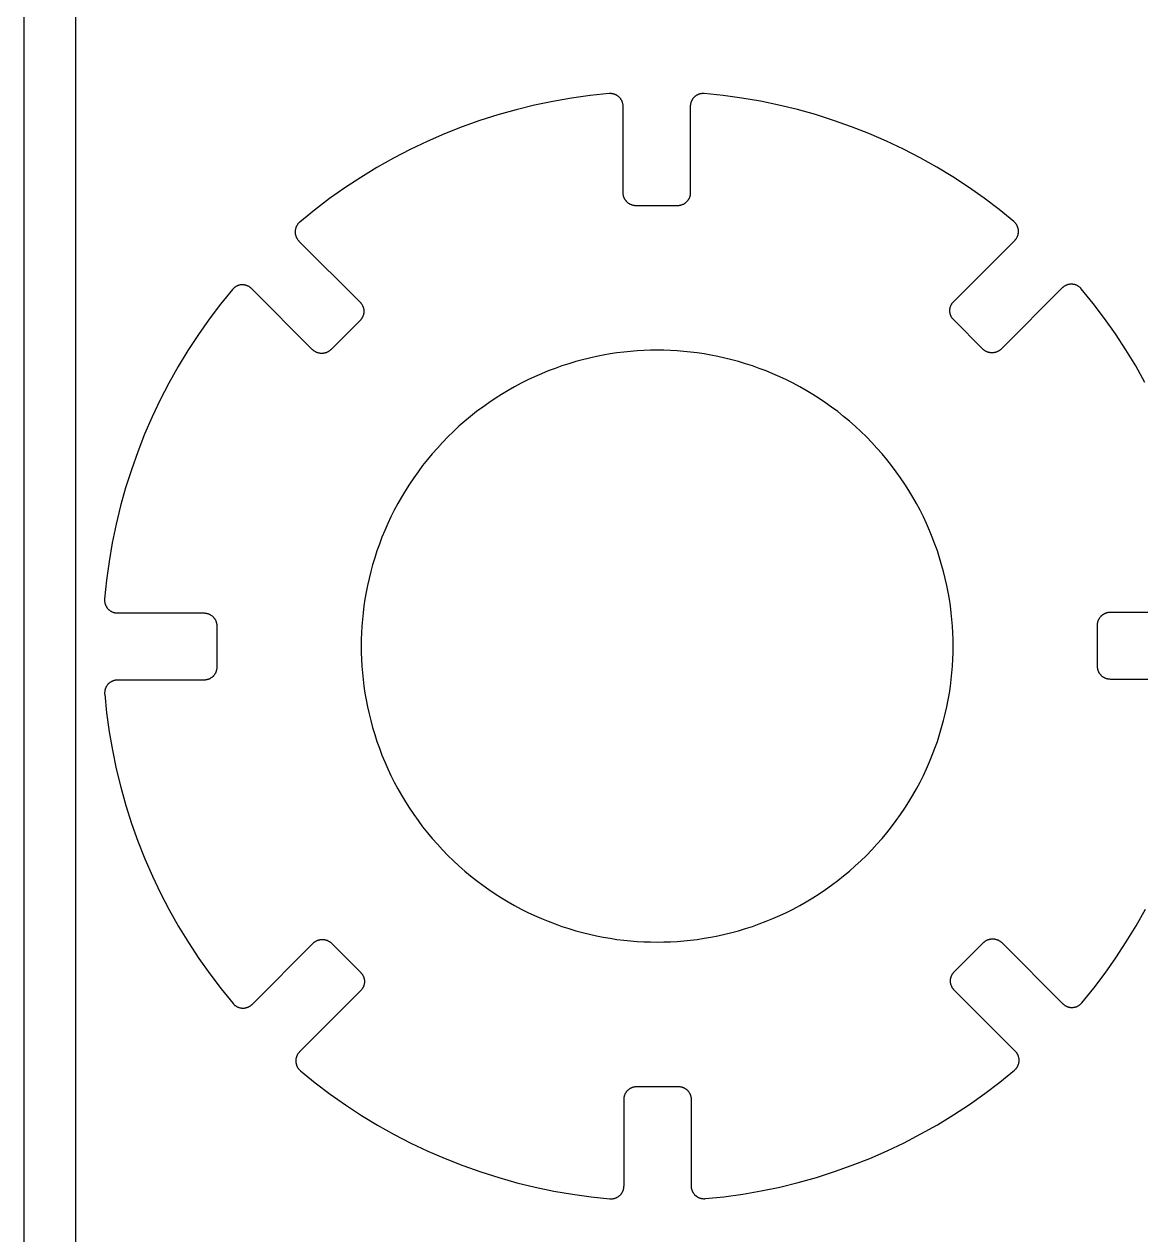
# Model space of a CAD drawing. Header units: millimetres. Extents: x -13379 to -9942, y 7 to 1157.
# Drawn here: x -12042 to -11869.1, y 310.8 to 498.3 of the extents above; entities that cross this region are included whole.
import ezdxf

# ---------------------------------------------------------------- set-up
doc = ezdxf.new("R2010")
doc.units = ezdxf.units.MM
doc.header["$MEASUREMENT"] = 0
doc.layers.add('CIRCULO GRANDE 1', color=7, linetype='Continuous')
doc.layers.add('TABLERO GONZALO', color=1, linetype='Continuous')

msp = doc.modelspace()

# ---------------------------------------------------------------- linework, layer by layer
at = {"layer": 'CIRCULO GRANDE 1'}
for points in [[(-11868.43, 442.87), (-11869.87, 445.42), (-11871.39, 447.92), (-11872.99, 450.37), (-11874.68, 452.76), (-11876.45, 455.09), (-11878.3, 457.36), (-11878.35, 457.42), (-11878.39, 457.47), (-11878.44, 457.52), (-11878.49, 457.56), (-11878.55, 457.61), (-11878.6, 457.65), (-11878.65, 457.69), (-11878.71, 457.73), (-11878.77, 457.77), (-11878.83, 457.81), (-11878.89, 457.84), (-11878.95, 457.87), (-11879.01, 457.9), (-11879.08, 457.93), (-11879.14, 457.95), (-11879.2, 457.98), (-11879.27, 458), (-11879.34, 458.01), (-11879.4, 458.03), (-11879.47, 458.04), (-11879.54, 458.05), (-11879.61, 458.06), (-11879.68, 458.07), (-11879.75, 458.07), (-11879.81, 458.08), (-11879.88, 458.08), (-11879.95, 458.07), (-11880.02, 458.07), (-11880.09, 458.06), (-11880.16, 458.05), (-11880.23, 458.04), (-11880.29, 458.02), (-11880.36, 458), (-11880.43, 457.99), (-11880.49, 457.96), (-11880.56, 457.94), (-11880.62, 457.91), (-11880.68, 457.88), (-11880.75, 457.85), (-11880.81, 457.82), (-11880.87, 457.79), (-11880.92, 457.75), (-11880.98, 457.71), (-11881.04, 457.67), (-11881.09, 457.63), (-11881.14, 457.58), (-11881.2, 457.54), (-11881.25, 457.49), (-11890.71, 448.02), (-11890.76, 447.98), (-11890.81, 447.93), (-11890.86, 447.89), (-11890.92, 447.84), (-11890.97, 447.8), (-11891.03, 447.77), (-11891.09, 447.73), (-11891.15, 447.7), (-11891.21, 447.66), (-11891.27, 447.63), (-11891.33, 447.6), (-11891.39, 447.58), (-11891.46, 447.55), (-11891.52, 447.53), (-11891.59, 447.51), (-11891.65, 447.5), (-11891.72, 447.48), (-11891.79, 447.47), (-11891.85, 447.46), (-11891.92, 447.45), (-11891.99, 447.44), (-11892.06, 447.44), (-11892.13, 447.44), (-11892.19, 447.44), (-11892.26, 447.44), (-11892.33, 447.45), (-11892.4, 447.46), (-11892.47, 447.47), (-11892.53, 447.48), (-11892.6, 447.5), (-11892.66, 447.51), (-11892.73, 447.53), (-11892.8, 447.55), (-11892.86, 447.58), (-11892.92, 447.6), (-11892.98, 447.63), (-11893.05, 447.66), (-11893.11, 447.7), (-11893.16, 447.73), (-11893.22, 447.77), (-11893.28, 447.8), (-11893.33, 447.84), (-11893.39, 447.89), (-11893.44, 447.93), (-11893.49, 447.98), (-11893.54, 448.02), (-11898.06, 452.55), (-11898.11, 452.6), (-11898.16, 452.65), (-11898.2, 452.7), (-11898.24, 452.76), (-11898.28, 452.81), (-11898.32, 452.87), (-11898.36, 452.92), (-11898.39, 452.98), (-11898.43, 453.04), (-11898.46, 453.1), (-11898.49, 453.17), (-11898.51, 453.23), (-11898.54, 453.29), (-11898.56, 453.36), (-11898.58, 453.42), (-11898.59, 453.49), (-11898.61, 453.56), (-11898.62, 453.62), (-11898.63, 453.69), (-11898.64, 453.76), (-11898.65, 453.83), (-11898.65, 453.9), (-11898.65, 453.96), (-11898.65, 454.03), (-11898.65, 454.1), (-11898.64, 454.17), (-11898.63, 454.24), (-11898.62, 454.3), (-11898.61, 454.37), (-11898.59, 454.44), (-11898.58, 454.5), (-11898.56, 454.57), (-11898.54, 454.63), (-11898.51, 454.7), (-11898.49, 454.76), (-11898.46, 454.82), (-11898.43, 454.88), (-11898.39, 454.94), (-11898.36, 455), (-11898.32, 455.06), (-11898.28, 455.12), (-11898.24, 455.17), (-11898.2, 455.23), (-11898.16, 455.28), (-11898.11, 455.33), (-11898.06, 455.38), (-11888.61, 464.84), (-11888.56, 464.89), (-11888.51, 464.94), (-11888.47, 464.99), (-11888.43, 465.04), (-11888.38, 465.1), (-11888.35, 465.16), (-11888.31, 465.22), (-11888.27, 465.28), (-11888.24, 465.34), (-11888.21, 465.4), (-11888.18, 465.46), (-11888.16, 465.53), (-11888.13, 465.59), (-11888.11, 465.66), (-11888.09, 465.72), (-11888.08, 465.79), (-11888.06, 465.86), (-11888.05, 465.92), (-11888.04, 465.99), (-11888.03, 466.06), (-11888.02, 466.13), (-11888.02, 466.2), (-11888.02, 466.27), (-11888.02, 466.34), (-11888.03, 466.41), (-11888.03, 466.47), (-11888.04, 466.54), (-11888.05, 466.61), (-11888.07, 466.68), (-11888.08, 466.75), (-11888.1, 466.81), (-11888.12, 466.88), (-11888.15, 466.94), (-11888.17, 467.01), (-11888.2, 467.07), (-11888.23, 467.13), (-11888.26, 467.2), (-11888.29, 467.26), (-11888.33, 467.32), (-11888.37, 467.37), (-11888.41, 467.43), (-11888.45, 467.48), (-11888.49, 467.54), (-11888.54, 467.59), (-11888.58, 467.64), (-11888.63, 467.69), (-11888.68, 467.74), (-11888.73, 467.78), (-11891.01, 469.63), (-11893.34, 471.39), (-11895.74, 473.08), (-11898.19, 474.68), (-11900.69, 476.2), (-11903.24, 477.63), (-11905.84, 478.98), (-11908.49, 480.23), (-11911.18, 481.4), (-11913.9, 482.47), (-11916.66, 483.45), (-11919.45, 484.33), (-11922.27, 485.12), (-11925.12, 485.81), (-11927.98, 486.41), (-11930.87, 486.9), (-11933.77, 487.3), (-11936.68, 487.6), (-11936.75, 487.6), (-11936.82, 487.61), (-11936.89, 487.61), (-11936.96, 487.6), (-11937.03, 487.6), (-11937.09, 487.59), (-11937.16, 487.58), (-11937.23, 487.57), (-11937.3, 487.56), (-11937.36, 487.54), (-11937.43, 487.52), (-11937.5, 487.5), (-11937.56, 487.48), (-11937.63, 487.45), (-11937.69, 487.42), (-11937.75, 487.39), (-11937.81, 487.36), (-11937.87, 487.33), (-11937.93, 487.29), (-11937.99, 487.25), (-11938.04, 487.21), (-11938.1, 487.17), (-11938.15, 487.13), (-11938.2, 487.08), (-11938.25, 487.03), (-11938.3, 486.98), (-11938.35, 486.93), (-11938.39, 486.88), (-11938.44, 486.83), (-11938.48, 486.77), (-11938.52, 486.71), (-11938.55, 486.66), (-11938.59, 486.6), (-11938.62, 486.54), (-11938.65, 486.47), (-11938.68, 486.41), (-11938.71, 486.35), (-11938.73, 486.28), (-11938.76, 486.22), (-11938.78, 486.15), (-11938.79, 486.09), (-11938.81, 486.02), (-11938.82, 485.95), (-11938.83, 485.88), (-11938.84, 485.81), (-11938.85, 485.74), (-11938.85, 485.68), (-11938.85, 485.61), (-11938.85, 472.22), (-11938.85, 472.15), (-11938.86, 472.08), (-11938.86, 472.02), (-11938.87, 471.95), (-11938.88, 471.88), (-11938.89, 471.81), (-11938.91, 471.75), (-11938.93, 471.68), (-11938.94, 471.61), (-11938.97, 471.55), (-11938.99, 471.49), (-11939.02, 471.42), (-11939.04, 471.36), (-11939.08, 471.3), (-11939.11, 471.24), (-11939.14, 471.18), (-11939.18, 471.12), (-11939.22, 471.07), (-11939.26, 471.01), (-11939.3, 470.96), (-11939.34, 470.91), (-11939.39, 470.85), (-11939.44, 470.81), (-11939.49, 470.76), (-11939.54, 470.71), (-11939.59, 470.67), (-11939.64, 470.63), (-11939.7, 470.59), (-11939.75, 470.55), (-11939.81, 470.51), (-11939.87, 470.48), (-11939.93, 470.44), (-11939.99, 470.41), (-11940.05, 470.39), (-11940.12, 470.36), (-11940.18, 470.34), (-11940.25, 470.31), (-11940.31, 470.29), (-11940.38, 470.28), (-11940.44, 470.26), (-11940.51, 470.25), (-11940.58, 470.24), (-11940.65, 470.23), (-11940.71, 470.22), (-11940.78, 470.22), (-11940.85, 470.22), (-11947.25, 470.22), (-11947.32, 470.22), (-11947.39, 470.22), (-11947.46, 470.23), (-11947.52, 470.24), (-11947.59, 470.25), (-11947.66, 470.26), (-11947.72, 470.28), (-11947.79, 470.29), (-11947.86, 470.31), (-11947.92, 470.34), (-11947.98, 470.36), (-11948.05, 470.39), (-11948.11, 470.41), (-11948.17, 470.44), (-11948.23, 470.48), (-11948.29, 470.51), (-11948.35, 470.55), (-11948.4, 470.59), (-11948.46, 470.63), (-11948.51, 470.67), (-11948.57, 470.71), (-11948.62, 470.76), (-11948.67, 470.81), (-11948.71, 470.85), (-11948.76, 470.91), (-11948.8, 470.96), (-11948.84, 471.01), (-11948.89, 471.07), (-11948.92, 471.12), (-11948.96, 471.18), (-11948.99, 471.24), (-11949.03, 471.3), (-11949.06, 471.36), (-11949.09, 471.42), (-11949.11, 471.49), (-11949.14, 471.55), (-11949.16, 471.61), (-11949.18, 471.68), (-11949.19, 471.75), (-11949.21, 471.81), (-11949.22, 471.88), (-11949.23, 471.95), (-11949.24, 472.02), (-11949.25, 472.08), (-11949.25, 472.15), (-11949.25, 472.22), (-11949.25, 485.6), (-11949.25, 485.66), (-11949.26, 485.73), (-11949.26, 485.8), (-11949.27, 485.87), (-11949.28, 485.94), (-11949.29, 486.01), (-11949.31, 486.07), (-11949.33, 486.14), (-11949.35, 486.21), (-11949.37, 486.27), (-11949.39, 486.34), (-11949.42, 486.4), (-11949.45, 486.46), (-11949.48, 486.53), (-11949.51, 486.59), (-11949.55, 486.65), (-11949.59, 486.7), (-11949.63, 486.76), (-11949.67, 486.82), (-11949.71, 486.87), (-11949.75, 486.92), (-11949.8, 486.97), (-11949.85, 487.02), (-11949.9, 487.07), (-11949.95, 487.12), (-11950, 487.16), (-11950.06, 487.2), (-11950.12, 487.24), (-11950.17, 487.28), (-11950.23, 487.32), (-11950.29, 487.35), (-11950.35, 487.38), (-11950.42, 487.41), (-11950.48, 487.44), (-11950.54, 487.47), (-11950.61, 487.49), (-11950.67, 487.51), (-11950.74, 487.53), (-11950.81, 487.55), (-11950.87, 487.56), (-11950.94, 487.57), (-11951.01, 487.58), (-11951.08, 487.59), (-11951.15, 487.59), (-11951.22, 487.6), (-11951.29, 487.6), (-11951.36, 487.59), (-11951.42, 487.59), (-11954.34, 487.29), (-11957.24, 486.88), (-11960.12, 486.38), (-11962.99, 485.78), (-11965.83, 485.09), (-11968.65, 484.29), (-11971.44, 483.41), (-11974.2, 482.42), (-11976.92, 481.35), (-11979.6, 480.18), (-11982.25, 478.92), (-11984.85, 477.57), (-11987.4, 476.13), (-11989.9, 474.61), (-11992.35, 473.01), (-11994.74, 471.32), (-11997.07, 469.55), (-11999.34, 467.7)], [(-11999.34, 467.7), (-11999.39, 467.65), (-11999.44, 467.61), (-11999.49, 467.56), (-11999.54, 467.51), (-11999.58, 467.45), (-11999.63, 467.4), (-11999.67, 467.35), (-11999.71, 467.29), (-11999.75, 467.23), (-11999.78, 467.17), (-11999.82, 467.11), (-11999.85, 467.05), (-11999.88, 466.99), (-11999.9, 466.92), (-11999.93, 466.86), (-11999.95, 466.8), (-11999.97, 466.73), (-11999.99, 466.66), (-12000.01, 466.6), (-12000.02, 466.53), (-12000.03, 466.46), (-12000.04, 466.39), (-12000.05, 466.32), (-12000.05, 466.25), (-12000.05, 466.19), (-12000.05, 466.12), (-12000.05, 466.05), (-12000.04, 465.98), (-12000.04, 465.91), (-12000.03, 465.84), (-12000.01, 465.77), (-12000, 465.71), (-11999.98, 465.64), (-11999.96, 465.57), (-11999.94, 465.51), (-11999.92, 465.44), (-11999.89, 465.38), (-11999.86, 465.32), (-11999.83, 465.25), (-11999.8, 465.19), (-11999.76, 465.13), (-11999.73, 465.08), (-11999.69, 465.02), (-11999.65, 464.96), (-11999.6, 464.91), (-11999.56, 464.86), (-11999.51, 464.8), (-11999.47, 464.75), (-11990, 455.29), (-11989.95, 455.24), (-11989.91, 455.19), (-11989.86, 455.14), (-11989.82, 455.08), (-11989.78, 455.03), (-11989.74, 454.97), (-11989.71, 454.91), (-11989.67, 454.85), (-11989.64, 454.79), (-11989.61, 454.73), (-11989.58, 454.67), (-11989.55, 454.61), (-11989.53, 454.54), (-11989.51, 454.48), (-11989.49, 454.41), (-11989.47, 454.35), (-11989.46, 454.28), (-11989.44, 454.21), (-11989.43, 454.15), (-11989.43, 454.08), (-11989.42, 454.01), (-11989.42, 453.94), (-11989.41, 453.87), (-11989.42, 453.81), (-11989.42, 453.74), (-11989.43, 453.67), (-11989.43, 453.6), (-11989.44, 453.53), (-11989.46, 453.47), (-11989.47, 453.4), (-11989.49, 453.34), (-11989.51, 453.27), (-11989.53, 453.2), (-11989.55, 453.14), (-11989.58, 453.08), (-11989.61, 453.02), (-11989.64, 452.95), (-11989.67, 452.89), (-11989.71, 452.84), (-11989.74, 452.78), (-11989.78, 452.72), (-11989.82, 452.67), (-11989.86, 452.61), (-11989.91, 452.56), (-11989.95, 452.51), (-11990, 452.46), (-11994.53, 447.93), (-11994.57, 447.89), (-11994.63, 447.84), (-11994.68, 447.8), (-11994.73, 447.76), (-11994.79, 447.72), (-11994.84, 447.68), (-11994.9, 447.64), (-11994.96, 447.61), (-11995.02, 447.57), (-11995.08, 447.54), (-11995.14, 447.51), (-11995.21, 447.49), (-11995.27, 447.46), (-11995.34, 447.44), (-11995.4, 447.42), (-11995.47, 447.41), (-11995.53, 447.39), (-11995.6, 447.38), (-11995.67, 447.37), (-11995.74, 447.36), (-11995.8, 447.35), (-11995.87, 447.35), (-11995.94, 447.35), (-11996.01, 447.35), (-11996.08, 447.35), (-11996.14, 447.36), (-11996.21, 447.37), (-11996.28, 447.38), (-11996.35, 447.39), (-11996.41, 447.41), (-11996.48, 447.42), (-11996.55, 447.44), (-11996.61, 447.46), (-11996.67, 447.49), (-11996.74, 447.51), (-11996.8, 447.54), (-11996.86, 447.57), (-11996.92, 447.61), (-11996.98, 447.64), (-11997.04, 447.68), (-11997.09, 447.72), (-11997.15, 447.76), (-11997.2, 447.8), (-11997.25, 447.84), (-11997.31, 447.89), (-11997.35, 447.93), (-12006.81, 457.39), (-12006.86, 457.44), (-12006.91, 457.49), (-12006.97, 457.53), (-12007.02, 457.57), (-12007.08, 457.62), (-12007.13, 457.65), (-12007.19, 457.69), (-12007.25, 457.73), (-12007.31, 457.76), (-12007.37, 457.79), (-12007.44, 457.82), (-12007.5, 457.84), (-12007.57, 457.87), (-12007.63, 457.89), (-12007.7, 457.91), (-12007.77, 457.92), (-12007.83, 457.94), (-12007.9, 457.95), (-12007.97, 457.96), (-12008.04, 457.97), (-12008.11, 457.98), (-12008.18, 457.98), (-12008.24, 457.98), (-12008.31, 457.98), (-12008.38, 457.97), (-12008.45, 457.97), (-12008.52, 457.96), (-12008.59, 457.95), (-12008.66, 457.93), (-12008.72, 457.92), (-12008.79, 457.9), (-12008.85, 457.88), (-12008.92, 457.85), (-12008.98, 457.83), (-12009.05, 457.8), (-12009.11, 457.77), (-12009.17, 457.74), (-12009.23, 457.71), (-12009.29, 457.67), (-12009.35, 457.63), (-12009.41, 457.59), (-12009.46, 457.55), (-12009.51, 457.51), (-12009.57, 457.46), (-12009.62, 457.42), (-12009.67, 457.37), (-12009.71, 457.32), (-12009.76, 457.27), (-12011.6, 454.99), (-12013.37, 452.66), (-12015.05, 450.26), (-12016.66, 447.81), (-12018.18, 445.31), (-12019.61, 442.76), (-12020.95, 440.16), (-12022.21, 437.51), (-12023.37, 434.82), (-12024.45, 432.1), (-12025.42, 429.34), (-12026.31, 426.55), (-12027.1, 423.73), (-12027.79, 420.88), (-12028.38, 418.02), (-12028.88, 415.13), (-12029.28, 412.23), (-12029.58, 409.32), (-12029.58, 409.25), (-12029.58, 409.18), (-12029.58, 409.11), (-12029.58, 409.04), (-12029.58, 408.97), (-12029.57, 408.91), (-12029.56, 408.84), (-12029.55, 408.77), (-12029.53, 408.7), (-12029.52, 408.63), (-12029.5, 408.57), (-12029.48, 408.5), (-12029.45, 408.44), (-12029.43, 408.37), (-12029.4, 408.31), (-12029.37, 408.25), (-12029.34, 408.19), (-12029.3, 408.13), (-12029.27, 408.07), (-12029.23, 408.01), (-12029.19, 407.96), (-12029.15, 407.9), (-12029.1, 407.85), (-12029.06, 407.8), (-12029.01, 407.75), (-12028.96, 407.7), (-12028.91, 407.65), (-12028.86, 407.61), (-12028.8, 407.56), (-12028.75, 407.52), (-12028.69, 407.48), (-12028.63, 407.45), (-12028.57, 407.41), (-12028.51, 407.38), (-12028.45, 407.35), (-12028.39, 407.32), (-12028.32, 407.29), (-12028.26, 407.27), (-12028.19, 407.24), (-12028.13, 407.22), (-12028.06, 407.21), (-12027.99, 407.19), (-12027.93, 407.18), (-12027.86, 407.17), (-12027.79, 407.16), (-12027.72, 407.15), (-12027.65, 407.15), (-12027.58, 407.15), (-12014.2, 407.15), (-12014.13, 407.15), (-12014.06, 407.14), (-12013.99, 407.14), (-12013.92, 407.13), (-12013.86, 407.12), (-12013.79, 407.11), (-12013.72, 407.09), (-12013.66, 407.07), (-12013.59, 407.06), (-12013.53, 407.03), (-12013.46, 407.01), (-12013.4, 406.98), (-12013.34, 406.95), (-12013.28, 406.92), (-12013.22, 406.89), (-12013.16, 406.86), (-12013.1, 406.82), (-12013.04, 406.78), (-12012.99, 406.74), (-12012.93, 406.7), (-12012.88, 406.66), (-12012.83, 406.61), (-12012.78, 406.56), (-12012.73, 406.51), (-12012.69, 406.46), (-12012.64, 406.41), (-12012.6, 406.36), (-12012.56, 406.3), (-12012.52, 406.25), (-12012.49, 406.19), (-12012.45, 406.13), (-12012.42, 406.07), (-12012.39, 406.01), (-12012.36, 405.95), (-12012.34, 405.88), (-12012.31, 405.82), (-12012.29, 405.75), (-12012.27, 405.69), (-12012.25, 405.62), (-12012.24, 405.56), (-12012.23, 405.49), (-12012.21, 405.42), (-12012.21, 405.35), (-12012.2, 405.29), (-12012.2, 405.22), (-12012.2, 405.15), (-12012.2, 398.75), (-12012.2, 398.68), (-12012.2, 398.61), (-12012.21, 398.54), (-12012.21, 398.48), (-12012.23, 398.41), (-12012.24, 398.34), (-12012.25, 398.28), (-12012.27, 398.21), (-12012.29, 398.14), (-12012.31, 398.08), (-12012.34, 398.02), (-12012.36, 397.95), (-12012.39, 397.89), (-12012.42, 397.83), (-12012.45, 397.77), (-12012.49, 397.71), (-12012.52, 397.65), (-12012.56, 397.6), (-12012.6, 397.54), (-12012.64, 397.49), (-12012.69, 397.43), (-12012.73, 397.38), (-12012.78, 397.33), (-12012.83, 397.29), (-12012.88, 397.24), (-12012.93, 397.2), (-12012.99, 397.16), (-12013.04, 397.11), (-12013.1, 397.08), (-12013.16, 397.04), (-12013.22, 397.01), (-12013.28, 396.97), (-12013.34, 396.94), (-12013.4, 396.91), (-12013.46, 396.89), (-12013.53, 396.86), (-12013.59, 396.84), (-12013.66, 396.82), (-12013.72, 396.81), (-12013.79, 396.79), (-12013.86, 396.78), (-12013.92, 396.77), (-12013.99, 396.76), (-12014.06, 396.75), (-12014.13, 396.75), (-12014.2, 396.75), (-12027.57, 396.75), (-12027.64, 396.75), (-12027.71, 396.74), (-12027.78, 396.74), (-12027.85, 396.73), (-12027.92, 396.72), (-12027.98, 396.71), (-12028.05, 396.69), (-12028.12, 396.67), (-12028.18, 396.65), (-12028.25, 396.63), (-12028.31, 396.61), (-12028.38, 396.58), (-12028.44, 396.55), (-12028.5, 396.52), (-12028.56, 396.49), (-12028.62, 396.45), (-12028.68, 396.41), (-12028.74, 396.37), (-12028.79, 396.33), (-12028.85, 396.29), (-12028.9, 396.25), (-12028.95, 396.2), (-12029, 396.15), (-12029.05, 396.1), (-12029.09, 396.05), (-12029.14, 396), (-12029.18, 395.94), (-12029.22, 395.88), (-12029.26, 395.83), (-12029.29, 395.77), (-12029.33, 395.71), (-12029.36, 395.65), (-12029.39, 395.58), (-12029.42, 395.52), (-12029.44, 395.46), (-12029.47, 395.39), (-12029.49, 395.33), (-12029.51, 395.26), (-12029.52, 395.19), (-12029.54, 395.13), (-12029.55, 395.06), (-12029.56, 394.99), (-12029.56, 394.92), (-12029.57, 394.85), (-12029.57, 394.78), (-12029.57, 394.71), (-12029.57, 394.64), (-12029.56, 394.58), (-12029.26, 391.66), (-12028.86, 388.76), (-12028.36, 385.88), (-12027.76, 383.01), (-12027.06, 380.17), (-12026.27, 377.35), (-12025.38, 374.56), (-12024.4, 371.8), (-12023.32, 369.08), (-12022.16, 366.4), (-12020.9, 363.75), (-12019.55, 361.15), (-12018.11, 358.6), (-12016.59, 356.1), (-12014.98, 353.65), (-12013.29, 351.26), (-12011.52, 348.93), (-12009.67, 346.66), (-12009.63, 346.61), (-12009.58, 346.56), (-12009.53, 346.51), (-12009.48, 346.46), (-12009.43, 346.42), (-12009.38, 346.37), (-12009.32, 346.33), (-12009.27, 346.29), (-12009.21, 346.25), (-12009.15, 346.22), (-12009.09, 346.18), (-12009.03, 346.15), (-12008.96, 346.12), (-12008.9, 346.1), (-12008.84, 346.07), (-12008.77, 346.05), (-12008.71, 346.03), (-12008.64, 346.01), (-12008.57, 345.99), (-12008.5, 345.98), (-12008.44, 345.97), (-12008.37, 345.96), (-12008.3, 345.95), (-12008.23, 345.95), (-12008.16, 345.95), (-12008.09, 345.95), (-12008.02, 345.95), (-12007.95, 345.96), (-12007.89, 345.96), (-12007.82, 345.97), (-12007.75, 345.99), (-12007.68, 346), (-12007.62, 346.02), (-12007.55, 346.04), (-12007.48, 346.06), (-12007.42, 346.08), (-12007.36, 346.11), (-12007.29, 346.14), (-12007.23, 346.17), (-12007.17, 346.2), (-12007.11, 346.24), (-12007.05, 346.27), (-12006.99, 346.31), (-12006.94, 346.35), (-12006.88, 346.4), (-12006.83, 346.44), (-12006.78, 346.49), (-12006.73, 346.53), (-11997.27, 356), (-11997.22, 356.05), (-11997.17, 356.09), (-11997.11, 356.14), (-11997.06, 356.18), (-11997, 356.22), (-11996.95, 356.26), (-11996.89, 356.29), (-11996.83, 356.33), (-11996.77, 356.36), (-11996.71, 356.39), (-11996.65, 356.42), (-11996.58, 356.45), (-11996.52, 356.47), (-11996.46, 356.49), (-11996.39, 356.51), (-11996.32, 356.53), (-11996.26, 356.54), (-11996.19, 356.56), (-11996.12, 356.57), (-11996.06, 356.57), (-11995.99, 356.58), (-11995.92, 356.58), (-11995.85, 356.59), (-11995.78, 356.58), (-11995.71, 356.58), (-11995.65, 356.57), (-11995.58, 356.57), (-11995.51, 356.56), (-11995.44, 356.54), (-11995.38, 356.53), (-11995.31, 356.51), (-11995.25, 356.49), (-11995.18, 356.47), (-11995.12, 356.45), (-11995.05, 356.42), (-11994.99, 356.39), (-11994.93, 356.36), (-11994.87, 356.33), (-11994.81, 356.29), (-11994.75, 356.26), (-11994.7, 356.22), (-11994.64, 356.18), (-11994.59, 356.14), (-11994.54, 356.09), (-11994.49, 356.05), (-11994.44, 356), (-11989.91, 351.47), (-11989.86, 351.43), (-11989.82, 351.37), (-11989.77, 351.32), (-11989.73, 351.27), (-11989.69, 351.21), (-11989.65, 351.16), (-11989.62, 351.1), (-11989.58, 351.04), (-11989.55, 350.98), (-11989.52, 350.92), (-11989.49, 350.86), (-11989.46, 350.79), (-11989.44, 350.73), (-11989.42, 350.66), (-11989.4, 350.6), (-11989.38, 350.53), (-11989.37, 350.47), (-11989.35, 350.4), (-11989.34, 350.33), (-11989.34, 350.26), (-11989.33, 350.2), (-11989.33, 350.13), (-11989.33, 350.06), (-11989.33, 349.99), (-11989.33, 349.92), (-11989.34, 349.86), (-11989.34, 349.79), (-11989.35, 349.72), (-11989.37, 349.65), (-11989.38, 349.59), (-11989.4, 349.52), (-11989.42, 349.45), (-11989.44, 349.39), (-11989.46, 349.33), (-11989.49, 349.26), (-11989.52, 349.2), (-11989.55, 349.14), (-11989.58, 349.08), (-11989.62, 349.02), (-11989.65, 348.96), (-11989.69, 348.91), (-11989.73, 348.85), (-11989.77, 348.8), (-11989.82, 348.75), (-11989.86, 348.69), (-11989.91, 348.65), (-11999.37, 339.19), (-11999.42, 339.14), (-11999.46, 339.09), (-11999.51, 339.03), (-11999.55, 338.98), (-11999.59, 338.92), (-11999.63, 338.87), (-11999.67, 338.81), (-11999.7, 338.75), (-11999.73, 338.69), (-11999.76, 338.63), (-11999.79, 338.56), (-11999.82, 338.5), (-11999.84, 338.43), (-11999.86, 338.37), (-11999.88, 338.3), (-11999.9, 338.23), (-11999.92, 338.17), (-11999.93, 338.1), (-11999.94, 338.03), (-11999.95, 337.96), (-11999.95, 337.89), (-11999.95, 337.82), (-11999.96, 337.76), (-11999.95, 337.69), (-11999.95, 337.62), (-11999.94, 337.55), (-11999.93, 337.48), (-11999.92, 337.41), (-11999.91, 337.34), (-11999.89, 337.28), (-11999.87, 337.21), (-11999.85, 337.14), (-11999.83, 337.08), (-11999.81, 337.02), (-11999.78, 336.95), (-11999.75, 336.89), (-11999.72, 336.83), (-11999.68, 336.77), (-11999.65, 336.71), (-11999.61, 336.65), (-11999.57, 336.59), (-11999.53, 336.54), (-11999.49, 336.49), (-11999.44, 336.43), (-11999.39, 336.38), (-11999.34, 336.33), (-11999.29, 336.29), (-11999.24, 336.24), (-11996.97, 334.4), (-11994.63, 332.63), (-11992.24, 330.95), (-11989.79, 329.34), (-11987.29, 327.82), (-11984.73, 326.39), (-11982.13, 325.05), (-11979.49, 323.79), (-11976.8, 322.63), (-11974.08, 321.55), (-11971.32, 320.58), (-11968.53, 319.69), (-11965.71, 318.9), (-11962.86, 318.21), (-11959.99, 317.62), (-11957.11, 317.12), (-11954.21, 316.72), (-11951.3, 316.42), (-11951.23, 316.42), (-11951.16, 316.42), (-11951.09, 316.42), (-11951.02, 316.42), (-11950.95, 316.42), (-11950.88, 316.43), (-11950.81, 316.44), (-11950.75, 316.45), (-11950.68, 316.47), (-11950.61, 316.48), (-11950.54, 316.5), (-11950.48, 316.52), (-11950.41, 316.55), (-11950.35, 316.57), (-11950.29, 316.6), (-11950.22, 316.63), (-11950.16, 316.66), (-11950.1, 316.7), (-11950.05, 316.73), (-11949.99, 316.77), (-11949.93, 316.81), (-11949.88, 316.85), (-11949.82, 316.9), (-11949.77, 316.94), (-11949.72, 316.99), (-11949.67, 317.04), (-11949.63, 317.09), (-11949.58, 317.14), (-11949.54, 317.2), (-11949.5, 317.25), (-11949.46, 317.31), (-11949.42, 317.37), (-11949.39, 317.43), (-11949.35, 317.49), (-11949.32, 317.55), (-11949.29, 317.61), (-11949.27, 317.68), (-11949.24, 317.74), (-11949.22, 317.81), (-11949.2, 317.87), (-11949.18, 317.94), (-11949.17, 318.01), (-11949.15, 318.07), (-11949.14, 318.14), (-11949.14, 318.21), (-11949.13, 318.28), (-11949.13, 318.35), (-11949.12, 318.42), (-11949.12, 331.8), (-11949.12, 331.87), (-11949.12, 331.94), (-11949.11, 332.01), (-11949.11, 332.08), (-11949.1, 332.14), (-11949.08, 332.21), (-11949.07, 332.28), (-11949.05, 332.34), (-11949.03, 332.41), (-11949.01, 332.47), (-11948.99, 332.54), (-11948.96, 332.6), (-11948.93, 332.66), (-11948.9, 332.72), (-11948.87, 332.78), (-11948.83, 332.84), (-11948.8, 332.9), (-11948.76, 332.96), (-11948.72, 333.01), (-11948.68, 333.07), (-11948.63, 333.12), (-11948.59, 333.17), (-11948.54, 333.22), (-11948.49, 333.27), (-11948.44, 333.31), (-11948.39, 333.36), (-11948.33, 333.4), (-11948.28, 333.44), (-11948.22, 333.48), (-11948.16, 333.51), (-11948.11, 333.55), (-11948.05, 333.58), (-11947.98, 333.61), (-11947.92, 333.64), (-11947.86, 333.66), (-11947.79, 333.69), (-11947.73, 333.71), (-11947.66, 333.73), (-11947.6, 333.75), (-11947.53, 333.76), (-11947.46, 333.77), (-11947.4, 333.79), (-11947.33, 333.79), (-11947.26, 333.8), (-11947.19, 333.8), (-11947.12, 333.8), (-11940.72, 333.8), (-11940.66, 333.8), (-11940.59, 333.8), (-11940.52, 333.79), (-11940.45, 333.79), (-11940.39, 333.77), (-11940.32, 333.76), (-11940.25, 333.75), (-11940.19, 333.73), (-11940.12, 333.71), (-11940.06, 333.69), (-11939.99, 333.66), (-11939.93, 333.64), (-11939.87, 333.61), (-11939.8, 333.58), (-11939.74, 333.55), (-11939.69, 333.51), (-11939.63, 333.48), (-11939.57, 333.44), (-11939.52, 333.4), (-11939.46, 333.36), (-11939.41, 333.31), (-11939.36, 333.27), (-11939.31, 333.22), (-11939.26, 333.17), (-11939.22, 333.12), (-11939.17, 333.07), (-11939.13, 333.01), (-11939.09, 332.96), (-11939.05, 332.9), (-11939.02, 332.84), (-11938.98, 332.78), (-11938.95, 332.72), (-11938.92, 332.66), (-11938.89, 332.6), (-11938.86, 332.54), (-11938.84, 332.47), (-11938.82, 332.41), (-11938.8, 332.34), (-11938.78, 332.28), (-11938.77, 332.21), (-11938.75, 332.14), (-11938.74, 332.08), (-11938.74, 332.01), (-11938.73, 331.94), (-11938.73, 331.87), (-11938.72, 331.8), (-11938.72, 318.43), (-11938.72, 318.36), (-11938.72, 318.29), (-11938.71, 318.22), (-11938.71, 318.15), (-11938.7, 318.08), (-11938.68, 318.02), (-11938.67, 317.95), (-11938.65, 317.88), (-11938.63, 317.82), (-11938.61, 317.75), (-11938.58, 317.69), (-11938.56, 317.62), (-11938.53, 317.56), (-11938.5, 317.5), (-11938.46, 317.44), (-11938.43, 317.38), (-11938.39, 317.32), (-11938.35, 317.26), (-11938.31, 317.21), (-11938.27, 317.15), (-11938.22, 317.1), (-11938.18, 317.05), (-11938.13, 317), (-11938.08, 316.95), (-11938.02, 316.91), (-11937.97, 316.86), (-11937.92, 316.82), (-11937.86, 316.78), (-11937.8, 316.74), (-11937.74, 316.71), (-11937.68, 316.67), (-11937.62, 316.64), (-11937.56, 316.61), (-11937.5, 316.58), (-11937.43, 316.56), (-11937.37, 316.53), (-11937.3, 316.51), (-11937.24, 316.49), (-11937.17, 316.48), (-11937.1, 316.46), (-11937.03, 316.45), (-11936.97, 316.44), (-11936.9, 316.44), (-11936.83, 316.43), (-11936.76, 316.43), (-11936.69, 316.43), (-11936.62, 316.43), (-11936.55, 316.44), (-11933.64, 316.74), (-11930.74, 317.14), (-11927.86, 317.64), (-11924.99, 318.24), (-11922.15, 318.94), (-11919.33, 319.73), (-11916.54, 320.62), (-11913.78, 321.6), (-11911.06, 322.68), (-11908.37, 323.84), (-11905.73, 325.1), (-11903.13, 326.45), (-11900.58, 327.89), (-11898.08, 329.41), (-11895.63, 331.02), (-11893.24, 332.71), (-11890.91, 334.48), (-11888.64, 336.33), (-11888.58, 336.37), (-11888.53, 336.42), (-11888.48, 336.47), (-11888.44, 336.52), (-11888.39, 336.57), (-11888.35, 336.62), (-11888.31, 336.68), (-11888.27, 336.73), (-11888.23, 336.79), (-11888.19, 336.85), (-11888.16, 336.91), (-11888.13, 336.97), (-11888.1, 337.04), (-11888.07, 337.1), (-11888.05, 337.16), (-11888.02, 337.23), (-11888, 337.29), (-11887.99, 337.36), (-11887.97, 337.43), (-11887.96, 337.5), (-11887.95, 337.56), (-11887.94, 337.63), (-11887.93, 337.7), (-11887.93, 337.77), (-11887.92, 337.84), (-11887.92, 337.91), (-11887.93, 337.98), (-11887.93, 338.05), (-11887.94, 338.11), (-11887.95, 338.18), (-11887.96, 338.25), (-11887.98, 338.32), (-11888, 338.38), (-11888.01, 338.45), (-11888.04, 338.52), (-11888.06, 338.58), (-11888.09, 338.64), (-11888.12, 338.71), (-11888.15, 338.77), (-11888.18, 338.83), (-11888.21, 338.89), (-11888.25, 338.95), (-11888.29, 339.01), (-11888.33, 339.06), (-11888.37, 339.12), (-11888.42, 339.17), (-11888.46, 339.22), (-11888.51, 339.27), (-11897.98, 348.73), (-11898.02, 348.78), (-11898.07, 348.83), (-11898.11, 348.89), (-11898.16, 348.94), (-11898.2, 349), (-11898.23, 349.05), (-11898.27, 349.11), (-11898.3, 349.17), (-11898.34, 349.23), (-11898.37, 349.29), (-11898.4, 349.35), (-11898.42, 349.42), (-11898.45, 349.48), (-11898.47, 349.54), (-11898.49, 349.61), (-11898.5, 349.68), (-11898.52, 349.74), (-11898.53, 349.81), (-11898.54, 349.88), (-11898.55, 349.94), (-11898.56, 350.01), (-11898.56, 350.08), (-11898.56, 350.15), (-11898.56, 350.22), (-11898.56, 350.29), (-11898.55, 350.35), (-11898.54, 350.42), (-11898.53, 350.49), (-11898.52, 350.56), (-11898.5, 350.62), (-11898.49, 350.69), (-11898.47, 350.75), (-11898.45, 350.82), (-11898.42, 350.88), (-11898.4, 350.95), (-11898.37, 351.01), (-11898.34, 351.07), (-11898.3, 351.13), (-11898.27, 351.19), (-11898.23, 351.25), (-11898.2, 351.3), (-11898.16, 351.36), (-11898.11, 351.41), (-11898.07, 351.46), (-11898.02, 351.51), (-11897.98, 351.56), (-11893.45, 356.09), (-11893.4, 356.14), (-11893.35, 356.18), (-11893.3, 356.23), (-11893.24, 356.27), (-11893.19, 356.31), (-11893.13, 356.35), (-11893.08, 356.38), (-11893.02, 356.42), (-11892.96, 356.45), (-11892.9, 356.48), (-11892.83, 356.51), (-11892.77, 356.54), (-11892.71, 356.56), (-11892.64, 356.58), (-11892.58, 356.6), (-11892.51, 356.62), (-11892.44, 356.63), (-11892.38, 356.65), (-11892.31, 356.66), (-11892.24, 356.66), (-11892.17, 356.67), (-11892.1, 356.67), (-11892.04, 356.67), (-11891.97, 356.67), (-11891.9, 356.67), (-11891.83, 356.66), (-11891.76, 356.66), (-11891.7, 356.65), (-11891.63, 356.63), (-11891.56, 356.62), (-11891.5, 356.6), (-11891.43, 356.58), (-11891.37, 356.56), (-11891.3, 356.54), (-11891.24, 356.51), (-11891.18, 356.48), (-11891.12, 356.45), (-11891.06, 356.42), (-11891, 356.38), (-11890.94, 356.35), (-11890.88, 356.31), (-11890.83, 356.27), (-11890.77, 356.23), (-11890.72, 356.18), (-11890.67, 356.14), (-11890.62, 356.09), (-11881.16, 346.63), (-11881.11, 346.58), (-11881.06, 346.54), (-11881.01, 346.49), (-11880.96, 346.45), (-11880.9, 346.41), (-11880.84, 346.37), (-11880.78, 346.33), (-11880.72, 346.3), (-11880.66, 346.27), (-11880.6, 346.24), (-11880.54, 346.21), (-11880.47, 346.18), (-11880.41, 346.16), (-11880.34, 346.14), (-11880.28, 346.12), (-11880.21, 346.1), (-11880.14, 346.08), (-11880.08, 346.07), (-11880.01, 346.06), (-11879.94, 346.05), (-11879.87, 346.05), (-11879.8, 346.05), (-11879.73, 346.04), (-11879.66, 346.05), (-11879.59, 346.05), (-11879.53, 346.06), (-11879.46, 346.07), (-11879.39, 346.08), (-11879.32, 346.09), (-11879.25, 346.11), (-11879.19, 346.13), (-11879.12, 346.15), (-11879.06, 346.17), (-11878.99, 346.19), (-11878.93, 346.22), (-11878.87, 346.25), (-11878.8, 346.28), (-11878.74, 346.32), (-11878.68, 346.35), (-11878.63, 346.39), (-11878.57, 346.43), (-11878.52, 346.47), (-11878.46, 346.51), (-11878.41, 346.56), (-11878.36, 346.61), (-11878.31, 346.66), (-11878.26, 346.71), (-11878.22, 346.76), (-11876.37, 349.03), (-11874.61, 351.37), (-11872.92, 353.76), (-11871.32, 356.21), (-11869.8, 358.71), (-11868.37, 361.27)], [(-11989.83, 402.01), (-11989.81, 400.99), (-11989.78, 399.97), (-11989.72, 398.93), (-11989.64, 397.89), (-11989.53, 396.85), (-11989.4, 395.79), (-11989.24, 394.73), (-11989.06, 393.67), (-11988.85, 392.61), (-11988.61, 391.54), (-11988.35, 390.47), (-11988.06, 389.4), (-11987.74, 388.33), (-11987.39, 387.26), (-11987.01, 386.2), (-11986.61, 385.14), (-11986.17, 384.08), (-11985.71, 383.03), (-11985.22, 381.99), (-11984.71, 380.96), (-11984.16, 379.93), (-11983.59, 378.92), (-11982.98, 377.92), (-11982.35, 376.93), (-11981.7, 375.95), (-11981.02, 374.99), (-11980.31, 374.05), (-11979.57, 373.12), (-11978.82, 372.21), (-11978.03, 371.32), (-11977.23, 370.45), (-11976.4, 369.6), (-11975.55, 368.77), (-11974.68, 367.97), (-11973.79, 367.18), (-11972.88, 366.43), (-11971.95, 365.69), (-11971.01, 364.98), (-11970.05, 364.3), (-11969.07, 363.65), (-11968.08, 363.02), (-11967.08, 362.41), (-11966.07, 361.84), (-11965.04, 361.29), (-11964.01, 360.78), (-11962.97, 360.29), (-11961.92, 359.83), (-11960.86, 359.39), (-11959.8, 358.99), (-11958.74, 358.61), (-11957.67, 358.26), (-11956.6, 357.94), (-11955.53, 357.65), (-11954.46, 357.39), (-11953.39, 357.15), (-11952.33, 356.94), (-11951.27, 356.76), (-11950.21, 356.6), (-11949.15, 356.47), (-11948.11, 356.36), (-11947.07, 356.28), (-11946.03, 356.22), (-11945.01, 356.19), (-11943.99, 356.17), (-11942.97, 356.19), (-11941.94, 356.22), (-11940.91, 356.28), (-11939.87, 356.36), (-11938.82, 356.47), (-11937.77, 356.6), (-11936.71, 356.76), (-11935.65, 356.94), (-11934.58, 357.15), (-11933.51, 357.39), (-11932.44, 357.65), (-11931.38, 357.94), (-11930.31, 358.26), (-11929.24, 358.61), (-11928.18, 358.99), (-11927.12, 359.39), (-11926.06, 359.83), (-11925.01, 360.29), (-11923.97, 360.78), (-11922.93, 361.29), (-11921.91, 361.84), (-11920.9, 362.41), (-11919.89, 363.02), (-11918.91, 363.65), (-11917.93, 364.3), (-11916.97, 364.98), (-11916.02, 365.69), (-11915.1, 366.43), (-11914.19, 367.18), (-11913.3, 367.97), (-11912.43, 368.77), (-11911.58, 369.6), (-11910.75, 370.45), (-11909.94, 371.32), (-11909.16, 372.21), (-11908.4, 373.12), (-11907.67, 374.05), (-11906.96, 374.99), (-11906.28, 375.95), (-11905.62, 376.93), (-11904.99, 377.92), (-11904.39, 378.92), (-11903.82, 379.93), (-11903.27, 380.96), (-11902.75, 381.99), (-11902.26, 383.03), (-11901.8, 384.08), (-11901.37, 385.14), (-11900.96, 386.2), (-11900.59, 387.26), (-11900.24, 388.33), (-11899.92, 389.4), (-11899.63, 390.47), (-11899.36, 391.54), (-11899.13, 392.61), (-11898.92, 393.67), (-11898.73, 394.73), (-11898.57, 395.79), (-11898.44, 396.85), (-11898.34, 397.89), (-11898.25, 398.93), (-11898.2, 399.97), (-11898.16, 400.99), (-11898.15, 402.01), (-11898.16, 403.03), (-11898.2, 404.06), (-11898.25, 405.09), (-11898.34, 406.13), (-11898.44, 407.18), (-11898.57, 408.23), (-11898.73, 409.29), (-11898.92, 410.35), (-11899.13, 411.42), (-11899.36, 412.49), (-11899.63, 413.56), (-11899.92, 414.62), (-11900.24, 415.69), (-11900.59, 416.76), (-11900.96, 417.82), (-11901.37, 418.88), (-11901.8, 419.94), (-11902.26, 420.99), (-11902.75, 422.03), (-11903.27, 423.07), (-11903.82, 424.09), (-11904.39, 425.1), (-11904.99, 426.11), (-11905.62, 427.09), (-11906.28, 428.07), (-11906.96, 429.03), (-11907.67, 429.98), (-11908.4, 430.9), (-11909.16, 431.81), (-11909.94, 432.7), (-11910.75, 433.57), (-11911.58, 434.42), (-11912.43, 435.25), (-11913.3, 436.06), (-11914.19, 436.84), (-11915.1, 437.6), (-11916.02, 438.33), (-11916.97, 439.04), (-11917.93, 439.72), (-11918.91, 440.38), (-11919.89, 441.01), (-11920.9, 441.61), (-11921.91, 442.18), (-11922.93, 442.73), (-11923.97, 443.25), (-11925.01, 443.74), (-11926.06, 444.2), (-11927.12, 444.63), (-11928.18, 445.04), (-11929.24, 445.41), (-11930.31, 445.76), (-11931.38, 446.08), (-11932.44, 446.37), (-11933.51, 446.64), (-11934.58, 446.87), (-11935.65, 447.08), (-11936.71, 447.27), (-11937.77, 447.43), (-11938.82, 447.56), (-11939.87, 447.66), (-11940.91, 447.75), (-11941.94, 447.8), (-11942.97, 447.84), (-11943.99, 447.85), (-11945.01, 447.84), (-11946.03, 447.8), (-11947.07, 447.75), (-11948.11, 447.66), (-11949.15, 447.56), (-11950.21, 447.43), (-11951.27, 447.27), (-11952.33, 447.08), (-11953.39, 446.87), (-11954.46, 446.64), (-11955.53, 446.37), (-11956.6, 446.08), (-11957.67, 445.76), (-11958.74, 445.41), (-11959.8, 445.04), (-11960.86, 444.63), (-11961.92, 444.2), (-11962.97, 443.74), (-11964.01, 443.25), (-11965.04, 442.73), (-11966.07, 442.18), (-11967.08, 441.61), (-11968.08, 441.01), (-11969.07, 440.38), (-11970.05, 439.72), (-11971.01, 439.04), (-11971.95, 438.33), (-11972.88, 437.6), (-11973.79, 436.84), (-11974.68, 436.06), (-11975.55, 435.25), (-11976.4, 434.42), (-11977.23, 433.57), (-11978.03, 432.7), (-11978.82, 431.81), (-11979.57, 430.9), (-11980.31, 429.98), (-11981.02, 429.03), (-11981.7, 428.07), (-11982.35, 427.09), (-11982.98, 426.11), (-11983.59, 425.1), (-11984.16, 424.09), (-11984.71, 423.07), (-11985.22, 422.03), (-11985.71, 420.99), (-11986.17, 419.94), (-11986.61, 418.88), (-11987.01, 417.82), (-11987.39, 416.76), (-11987.74, 415.69), (-11988.06, 414.62), (-11988.35, 413.56), (-11988.61, 412.49), (-11988.85, 411.42), (-11989.06, 410.35), (-11989.24, 409.29), (-11989.4, 408.23), (-11989.53, 407.18), (-11989.64, 406.13), (-11989.72, 405.09), (-11989.78, 404.06), (-11989.81, 403.03), (-11989.83, 402.01)], [(-11860.39, 396.87), (-11873.78, 396.87), (-11873.85, 396.88), (-11873.92, 396.88), (-11873.98, 396.89), (-11874.05, 396.89), (-11874.12, 396.9), (-11874.19, 396.92), (-11874.25, 396.93), (-11874.32, 396.95), (-11874.38, 396.97), (-11874.45, 396.99), (-11874.51, 397.01), (-11874.58, 397.04), (-11874.64, 397.07), (-11874.7, 397.1), (-11874.76, 397.13), (-11874.82, 397.17), (-11874.88, 397.2), (-11874.93, 397.24), (-11874.99, 397.28), (-11875.04, 397.32), (-11875.09, 397.37), (-11875.15, 397.41), (-11875.19, 397.46), (-11875.24, 397.51), (-11875.29, 397.56), (-11875.33, 397.61), (-11875.37, 397.67), (-11875.41, 397.72), (-11875.45, 397.78), (-11875.49, 397.84), (-11875.52, 397.89), (-11875.56, 397.95), (-11875.59, 398.02), (-11875.61, 398.08), (-11875.64, 398.14), (-11875.66, 398.21), (-11875.69, 398.27), (-11875.71, 398.34), (-11875.72, 398.4), (-11875.74, 398.47), (-11875.75, 398.54), (-11875.76, 398.6), (-11875.77, 398.67), (-11875.78, 398.74), (-11875.78, 398.81), (-11875.78, 398.87), (-11875.78, 405.27), (-11875.78, 405.34), (-11875.78, 405.41), (-11875.77, 405.48), (-11875.76, 405.55), (-11875.75, 405.61), (-11875.74, 405.68), (-11875.72, 405.75), (-11875.71, 405.81), (-11875.69, 405.88), (-11875.66, 405.94), (-11875.64, 406.01), (-11875.61, 406.07), (-11875.59, 406.13), (-11875.56, 406.2), (-11875.52, 406.26), (-11875.49, 406.31), (-11875.45, 406.37), (-11875.41, 406.43), (-11875.37, 406.48), (-11875.33, 406.54), (-11875.29, 406.59), (-11875.24, 406.64), (-11875.19, 406.69), (-11875.15, 406.74), (-11875.09, 406.78), (-11875.04, 406.83), (-11874.99, 406.87), (-11874.93, 406.91), (-11874.88, 406.95), (-11874.82, 406.98), (-11874.76, 407.02), (-11874.7, 407.05), (-11874.64, 407.08), (-11874.58, 407.11), (-11874.51, 407.14), (-11874.45, 407.16), (-11874.38, 407.18), (-11874.32, 407.2), (-11874.25, 407.22), (-11874.19, 407.23), (-11874.12, 407.25), (-11874.05, 407.26), (-11873.98, 407.26), (-11873.92, 407.27), (-11873.85, 407.27), (-11873.78, 407.27), (-11860.4, 407.27)]]:
    msp.add_lwpolyline(points, dxfattribs=at)
at = {"layer": 'TABLERO GONZALO'}
for points in [[(-12042.02, 6.54), (-12042.02, 1156.54), (-9942.02, 1156.54), (-9942.02, 6.54), (-12042.02, 6.54)], [(-12034.02, 14.54), (-12034.02, 1148.54), (-9950.02, 1148.54), (-9950.02, 14.54), (-12034.02, 14.54)]]:
    msp.add_lwpolyline(points, dxfattribs=at)

doc.saveas('drawing.dxf')
